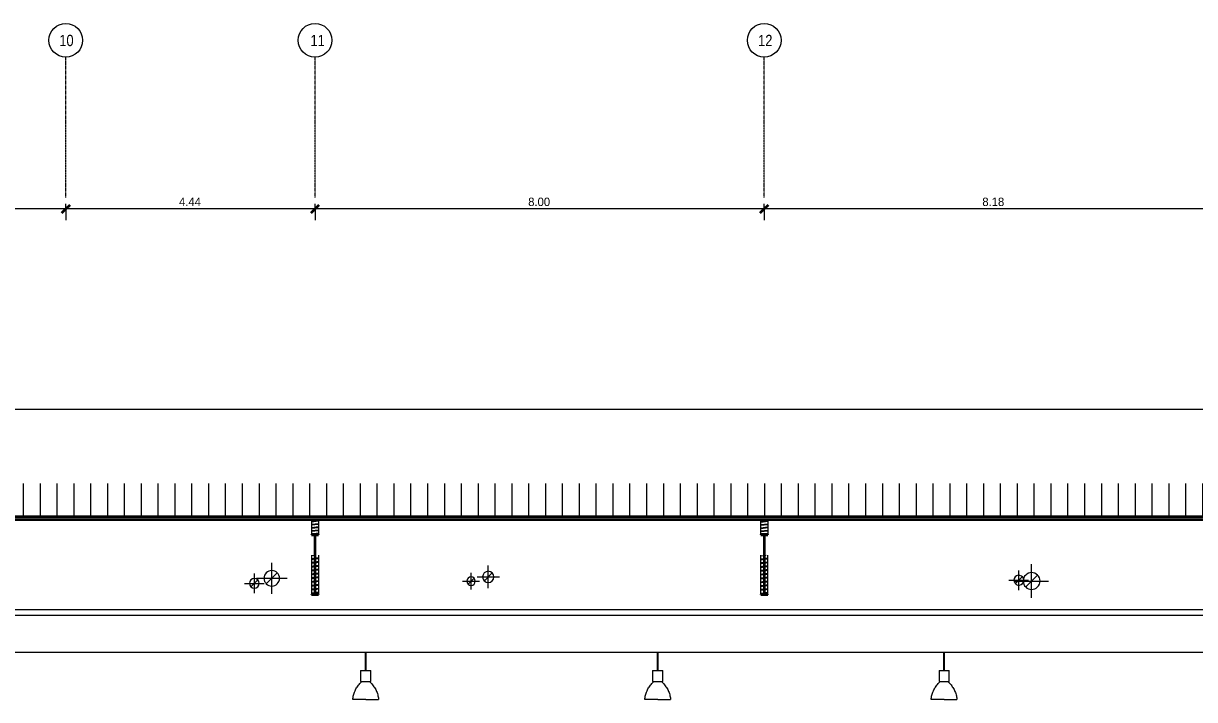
# Model space of a CAD drawing. Header units: centimetres. Extents: x -13467 to 3766, y -437 to 1921.
# Drawn here: x -9491 to -7405, y 718 to 1921 of the extents above; entities that cross this region are included whole.
import ezdxf

# ---------------------------------------------------------------- set-up
doc = ezdxf.new("R2010")
doc.units = ezdxf.units.CM
doc.linetypes.add('Centre', pattern=[3.175, 0.635, -0.475, 1.59, -0.475])
doc.linetypes.add('Grid Line', pattern=[2.2225, 1.27, -0.3175, 0.3175, -0.3175])
for name, color, linetype, lineweight in [('A-ANNO-DIMS', 7, 'Continuous', 9), ('A-ANNO-DIMS-100', 7, 'Continuous', 9), ('A-CLNG', 7, 'Continuous', 9), ('A-FLOR-LEVL', 7, 'Continuous', 9), ('A-ROOF', 7, 'Continuous', 9), ('A-ROOF-PATT', 7, 'Continuous', 35), ('E-CABL-TRAY', 7, 'Continuous', 9), ('E-LITE-EQPM', 7, 'Continuous', 9), ('G-IMPT', 7, 'Continuous', 9), ('M-HVAC-DUCT-CNTR', 7, 'Continuous', 9), ('S-BEAM', 7, 'Continuous', 9), ('S-GRID', 7, 'Continuous', 9), ('S-GRID-IDEN', 7, 'Continuous', 9)]:
    doc.layers.add(name, color=color, linetype=linetype, lineweight=lineweight)
doc.layers.add('M-HVAC-DUCT-ANNO', color=7, linetype='Continuous', lineweight=9, true_color=0x007f00)
doc.styles.add('Century Gothic_1', font='GOTHIC.TTF', dxfattribs={"height": 15})
doc.styles.add('Saira Condensed', font='SairaCondensed-Regular.ttf', dxfattribs={"height": 20})
doc.dimstyles.new('FCA_N_Cotas_E100', dxfattribs={"dimscale": 30.48, "dimtxt": 15.662524, "dimasz": 0.492126, "dimexe": 0.656168, "dimexo": 0.656168, "dimgap": 0.032808, "dimtad": 1, "dimlfac": 0.01, "dimrnd": 0.01, "dimzin": 0, "dimdsep": 46, "dimtxsty": 'Century Gothic_1', "dimblk1": 'OBLIQUE', "dimblk2": 'OBLIQUE', "dimsah": 1, "dimcen": 0.09, "dimdle": 0.656168, "dimazin": 2, "dimtfac": 1, "dimtdec": 4, "dimtix": 1, "dimtmove": 0, "dimatfit": 3, "dimfxl": 1, "dimtvp": 1, "dimtolj": 1, "dimtzin": 0, "dimarcsym": 2})
pattern_1 = [(45, (-5050.647, 712), (-25.14472, 25.14472), []), (45, (-5050.647, 750.1), (-25.14472, 25.14472), [])]
pattern_2 = [(6.427, (-5050.647, 1007.631), (23.884861, 8.3551146), []), (6.427, (-5050.647, 1011.923), (23.884861, 8.3551146), [])]
pattern_3 = [(7.692, (-5050.647, 901.461), (23.342941, 9.944887), []), (7.692, (-5050.647, 906.608), (23.342941, 9.944887), [])]

# ---------------------------------------------------------------- blocks, each defined once
blk = doc.blocks.new('PQ_RVR_EST-01_ZZ_ZZ_MO_T_A_rvt-1-Sección 1-1')
at = {"layer": 'S-BEAM', "true_color": 0xc0c0c0}
h = blk.add_hatch(dxfattribs=at)
h.set_pattern_fill('FP_19', color=9, style=0, pattern_type=2)
h.set_pattern_definition(pattern_2)
h.paths.add_polyline_path([(-8965.1, 1011.4), (-8965.1, 1038.1), (-8977.6, 1038.1), (-8977.6, 1011.4)])
h = blk.add_hatch(dxfattribs=at)
h.set_pattern_fill('FP_19', color=9, style=0, pattern_type=2)
h.set_pattern_definition(pattern_2)
h.paths.add_polyline_path([(-8165.2, 1011.4), (-8165.2, 1038.1), (-8177.7, 1038.1), (-8177.7, 1011.4)])
h = blk.add_hatch(dxfattribs=at)
h.set_pattern_fill('FP_6', color=9, style=0, pattern_type=2)
h.set_pattern_definition(pattern_1)
h.paths.add_polyline_path([(-8977.6, 904.4), (-8965.1, 904.4), (-8965.1, 905), (-8971, 905), (-8971, 1010.8), (-8965.1, 1010.8), (-8965.1, 1011.4), (-8977.6, 1011.4), (-8977.6, 1010.8), (-8971.8, 1010.8), (-8971.8, 905), (-8977.6, 905)])
h = blk.add_hatch(dxfattribs=at)
h.set_pattern_fill('FP_6', color=9, style=0, pattern_type=2)
h.set_pattern_definition(pattern_1)
h.paths.add_polyline_path([(-8177.7, 904.4), (-8165.2, 904.4), (-8165.2, 905), (-8171.1, 905), (-8171.1, 1010.8), (-8165.2, 1010.8), (-8165.2, 1011.4), (-8177.7, 1011.4), (-8177.7, 1010.8), (-8171.8, 1010.8), (-8171.8, 905), (-8177.7, 905)])
h = blk.add_hatch(dxfattribs=at)
h.set_pattern_fill('FP_20', color=9, style=0, pattern_type=2)
h.set_pattern_definition(pattern_3)
h.paths.add_polyline_path([(-8971.8, 905), (-8971.8, 974.6), (-8977.6, 974.6), (-8977.6, 905)])
h = blk.add_hatch(dxfattribs=at)
h.set_pattern_fill('FP_20', color=9, style=0, pattern_type=2)
h.set_pattern_definition(pattern_3)
h.paths.add_polyline_path([(-8971, 905), (-8965.1, 905), (-8965.1, 974.6), (-8971, 974.6), (-8971, 905)])
h = blk.add_hatch(dxfattribs=at)
h.set_pattern_fill('FP_20', color=9, style=0, pattern_type=2)
h.set_pattern_definition(pattern_3)
h.paths.add_polyline_path([(-8177.7, 905), (-8171.8, 905), (-8171.8, 974.6), (-8177.7, 974.6), (-8177.7, 935.4)])
h = blk.add_hatch(dxfattribs=at)
h.set_pattern_fill('FP_20', color=9, style=0, pattern_type=2)
h.set_pattern_definition(pattern_3)
h.paths.add_polyline_path([(-8165.2, 905), (-8165.2, 974.6), (-8171.1, 974.6), (-8171.1, 905)])
at = {"layer": 'S-BEAM'}
for p, q in [((-8977.6, 1038.1), (-8977.6, 1011.4)), ((-8965.1, 1038.1), (-8965.1, 1011.4)), ((-8177.7, 1011.4), (-8177.7, 1038.1)), ((-8165.2, 1038.1), (-8165.2, 1011.4)), ((-8977.6, 974.6), (-8977.6, 905)), ((-8965.1, 974.6), (-8965.1, 905)), ((-8177.7, 905), (-8177.7, 974.6)), ((-8165.2, 905), (-8165.2, 974.6))]:
    blk.add_line(p, q, dxfattribs=at)
at = {"layer": 'S-BEAM', "lineweight": 35}
for p, q in [((-8965.1, 1011.4), (-8977.6, 1011.4)), ((-8977.6, 1011.4), (-8977.6, 1010.8)), ((-8977.6, 1010.8), (-8971.8, 1010.8)), ((-8971.8, 1010.8), (-8971.8, 905)), ((-8971, 905), (-8971, 1010.8)), ((-8971, 1010.8), (-8965.1, 1010.8)), ((-8965.1, 1010.8), (-8965.1, 1011.4)), ((-8165.2, 1011.4), (-8177.7, 1011.4)), ((-8177.7, 1011.4), (-8177.7, 1010.8)), ((-8177.7, 1010.8), (-8171.8, 1010.8)), ((-8171.8, 1010.8), (-8171.8, 905)), ((-8171.1, 905), (-8171.1, 1010.8)), ((-8171.1, 1010.8), (-8165.2, 1010.8)), ((-8165.2, 1010.8), (-8165.2, 1011.4)), ((-8971.8, 905), (-8977.6, 905)), ((-8977.6, 905), (-8977.6, 904.4)), ((-8977.6, 904.4), (-8965.1, 904.4)), ((-8965.1, 905), (-8971, 905)), ((-8965.1, 904.4), (-8965.1, 905)), ((-8171.8, 905), (-8177.7, 905)), ((-8177.7, 905), (-8177.7, 904.4)), ((-8177.7, 904.4), (-8165.2, 904.4)), ((-8165.2, 905), (-8171.1, 905)), ((-8165.2, 904.4), (-8165.2, 905))]:
    blk.add_line(p, q, dxfattribs=at)
blk = doc.blocks.new('LamparaTecho - LamparaTecho_ipt-1627552-Sección 1-1')
at = {"layer": 'G-IMPT'}
for p, q in [((-6326.3, 801.5), (-6326.3, 769.5)), ((-6324.3, 801.5), (-6326.3, 801.5)), ((-6324.3, 769.5), (-6324.3, 801.5)), ((-6334.3, 769.5), (-6334.3, 749.5)), ((-6334.3, 769.5), (-6316.3, 769.5)), ((-6316.3, 749.5), (-6316.3, 769.5)), ((-6334.3, 749.5), (-6316.3, 749.5)), ((-6325.3, 717.5), (-6348.3, 717.5)), ((-6325.3, 717.5), (-6302.3, 717.5))]:
    blk.add_line(p, q, dxfattribs=at)
at = {"layer": 'G-IMPT', "flags": 128}
for points in [[(-6348.3, 717.5), (-6348.1, 719.5), (-6347.8, 721.5), (-6347.4, 723.4), (-6346.9, 725.4), (-6346.4, 727.3), (-6345.8, 729.2), (-6345.1, 731), (-6344.3, 732.9), (-6343.5, 734.7), (-6342.6, 736.4), (-6341.6, 738.2), (-6340.6, 739.8), (-6339.4, 741.5), (-6338.3, 743.1), (-6337, 744.6), (-6335.7, 746.1), (-6334.4, 747.6), (-6332.9, 749), (-6332.3, 749.5)], [(-6318.3, 749.5), (-6316.9, 748.2), (-6315.5, 746.8), (-6314.2, 745.3), (-6312.9, 743.7), (-6311.7, 742.2), (-6310.6, 740.5), (-6309.5, 738.9), (-6308.5, 737.2), (-6307.5, 735.4), (-6306.7, 733.6), (-6305.9, 731.8), (-6305.1, 730), (-6304.5, 728.1), (-6303.9, 726.2), (-6303.4, 724.3), (-6303, 722.3), (-6302.7, 720.4), (-6302.4, 718.4), (-6302.3, 717.5)]]:
    blk.add_lwpolyline(points, dxfattribs=at)
blk = doc.blocks.new('LamparaTecho - Standard-1626701-Sección 1-1')
blk.add_blockref('LamparaTecho - LamparaTecho_ipt-1627552-Sección 1-1', (0, 0))
blk = doc.blocks.new('PQ_RVR_MEP-01_ZZ_ZZ_MO_T_A_rvt-1-Sección 1-1')
at = {"layer": 'E-CABL-TRAY'}
for p, q in [((-6260.9, 877.4), (-11166.5, 877.4)), ((-6260.9, 867.4), (-11166.5, 867.4))]:
    blk.add_line(p, q, dxfattribs=at)
at = {"layer": 'M-HVAC-DUCT-ANNO', "color": 6, "true_color": 0xff00ff}
for p, q in [((-9038.8, 943.1), (-9058.3, 923.7)), ((-8655.9, 943.1), (-8670, 928.9)), ((-7684.8, 939.2), (-7706, 918)), ((-9073.3, 930.6), (-9085.7, 918.2)), ((-8688.3, 933.7), (-8698.9, 923.1)), ((-7712, 936.2), (-7724.4, 923.9))]:
    blk.add_line(p, q, dxfattribs=at)
for centre, radius, start, end in [((-9048.5, 933.4), 13.8, 0, 180), ((-8663, 936), 10, 0, 180), ((-7718.2, 930.1), 8.75, 14.5077, 180), ((-7695.4, 928.6), 15, 0, 180), ((-9079.5, 924.4), 8.75, 0, 180), ((-9079.5, 924.4), 8.75, 180, 360), ((-9048.5, 933.4), 13.8, 180, 360), ((-8693.6, 928.4), 7.5, 0, 180), ((-8693.6, 928.4), 7.5, 180, 0), ((-8663, 936), 10, 180, 360), ((-7718.2, 930.1), 8.75, 180, 338.056), ((-7695.4, 928.6), 15, 180, 360)]:
    blk.add_arc(centre, radius, start, end, dxfattribs=at)
at = {"layer": 'M-HVAC-DUCT-CNTR', "color": 6, "true_color": 0xff00ff}
for p, q in [((-9048.5, 905.9), (-9048.5, 960.9)), ((-9079.5, 906.9), (-9079.5, 941.9)), ((-8693.6, 913.4), (-8693.6, 943.4)), ((-8663, 916), (-8663, 956)), ((-7718.2, 912.6), (-7718.2, 947.6)), ((-7695.4, 898.6), (-7695.4, 958.6)), ((-9097, 924.4), (-9062, 924.4)), ((-9076, 933.4), (-9021, 933.4)), ((-8708.6, 928.4), (-8678.6, 928.4)), ((-8683, 936), (-8643, 936)), ((-7735.7, 930.1), (-7700.7, 930.1)), ((-7725.4, 928.6), (-7665.4, 928.6))]:
    blk.add_line(p, q, dxfattribs=at)
at = {"layer": 'E-LITE-EQPM', "lineweight": 9}
for p in [(-2556, 0), (-2036, 0), (-1526, 0)]:
    blk.add_blockref('LamparaTecho - Standard-1626701-Sección 1-1', p, dxfattribs=at)
blk = doc.blocks.new('Grid - 3mm-1939417-Sección 1-1')
at = {"layer": 'S-GRID-IDEN', "color": 253, "true_color": 0xaaaaaa}
blk.add_circle((-11357.4, 1891.3), 30, dxfattribs=at)
blk = doc.blocks.new('DIMBLOCK2-Sección 1-1')
at = {"layer": 'A-ANNO-DIMS-100', "lineweight": 35}
for p, q in [((-8171.6, 1591), (-8179.1, 1583.5)), ((-8171.6, 1591), (-8164.1, 1598.5)), ((-7354, 1591), (-7361.5, 1583.5)), ((-7354, 1591), (-7346.5, 1598.5))]:
    blk.add_line(p, q, dxfattribs=at)
at = {"layer": 'A-ANNO-DIMS-100'}
for p, q in [((-8171.6, 1591), (-8171.6, 1600.3)), ((-7354, 1591), (-8171.6, 1591)), ((-8171.6, 1591), (-8171.6, 1571)), ((-7354, 1591), (-7354, 1600.3)), ((-7354, 1591), (-7354, 1571))]:
    blk.add_line(p, q, dxfattribs=at)
at = {"layer": 'A-ANNO-DIMS-100', "color": 0, "insert": (-7783.2, 1611.2), "char_height": 15, "width": 48.927, "attachment_point": 1, "line_spacing_factor": 0.984502, "style": 'Century Gothic_1'}
blk.add_mtext('8.18', dxfattribs=at)
blk = doc.blocks.new('_Oblique')
at = {"color": 0, "linetype": 'ByBlock', "lineweight": -2}
blk.add_line((-0.5, -0.5), (0.5, 0.5), dxfattribs=at)
blk = doc.blocks.new('DIMBLOCK3-Sección 1-1')
at = {"layer": 'A-ANNO-DIMS-100', "lineweight": 35}
for p, q in [((-8971.4, 1591), (-8978.9, 1583.5)), ((-8971.4, 1591), (-8963.9, 1598.5)), ((-8171.6, 1591), (-8179.1, 1583.5)), ((-8171.6, 1591), (-8164.1, 1598.5))]:
    blk.add_line(p, q, dxfattribs=at)
at = {"layer": 'A-ANNO-DIMS-100'}
for p, q in [((-8971.4, 1591), (-8971.4, 1600.3)), ((-8171.6, 1591), (-8971.4, 1591)), ((-8971.4, 1591), (-8971.4, 1571)), ((-8171.6, 1591), (-8171.6, 1600.3)), ((-8171.6, 1591), (-8171.6, 1571))]:
    blk.add_line(p, q, dxfattribs=at)
at = {"layer": 'A-ANNO-DIMS-100', "color": 0, "insert": (-8591.9, 1611.2), "char_height": 15, "width": 48.927, "attachment_point": 1, "line_spacing_factor": 0.984502, "style": 'Century Gothic_1'}
blk.add_mtext('8.00', dxfattribs=at)
blk = doc.blocks.new('DIMBLOCK4-Sección 1-1')
at = {"layer": 'A-ANNO-DIMS-100', "lineweight": 35}
for p, q in [((-9415.3, 1591), (-9422.8, 1583.5)), ((-9415.3, 1591), (-9407.8, 1598.5)), ((-8971.4, 1591), (-8978.9, 1583.5)), ((-8971.4, 1591), (-8963.9, 1598.5))]:
    blk.add_line(p, q, dxfattribs=at)
at = {"layer": 'A-ANNO-DIMS-100'}
for p, q in [((-9415.3, 1591), (-9415.3, 1600.3)), ((-8971.4, 1591), (-9415.3, 1591)), ((-9415.3, 1591), (-9415.3, 1571)), ((-8971.4, 1591), (-8971.4, 1600.3)), ((-8971.4, 1591), (-8971.4, 1571))]:
    blk.add_line(p, q, dxfattribs=at)
at = {"layer": 'A-ANNO-DIMS-100', "color": 0, "insert": (-9213.8, 1611.2), "char_height": 15, "width": 48.927, "attachment_point": 1, "line_spacing_factor": 0.984502, "style": 'Century Gothic_1'}
blk.add_mtext('4.44', dxfattribs=at)
blk = doc.blocks.new('DIMBLOCK5-Sección 1-1')
at = {"layer": 'A-ANNO-DIMS-100', "lineweight": 35}
for p, q in [((-9771.4, 1591), (-9778.9, 1583.5)), ((-9771.4, 1591), (-9763.9, 1598.5)), ((-9415.3, 1591), (-9422.8, 1583.5)), ((-9415.3, 1591), (-9407.8, 1598.5))]:
    blk.add_line(p, q, dxfattribs=at)
at = {"layer": 'A-ANNO-DIMS-100'}
for p, q in [((-9771.4, 1591), (-9771.4, 1600.3)), ((-9415.3, 1591), (-9771.4, 1591)), ((-9771.4, 1591), (-9771.4, 1571)), ((-9415.3, 1591), (-9415.3, 1600.3)), ((-9415.3, 1591), (-9415.3, 1571))]:
    blk.add_line(p, q, dxfattribs=at)
at = {"layer": 'A-ANNO-DIMS-100', "color": 0, "insert": (-9613.8, 1611.2), "char_height": 15, "width": 48.927, "attachment_point": 1, "line_spacing_factor": 0.984502, "style": 'Century Gothic_1'}
blk.add_mtext('3.56', dxfattribs=at)

msp = doc.modelspace()

# ---------------------------------------------------------------- hatches: boundary and pattern name
at = {"layer": 'A-ROOF-PATT', "lineweight": 9, "true_color": 0xc0c0c0}
h = msp.add_hatch(dxfattribs=at)
h.set_pattern_fill('FP_1', color=9, style=0, pattern_type=2)
h.set_pattern_definition([(90, (-5050.647, 1038.75), (-30, 2e-15), [])])
h.paths.add_polyline_path([(-8817.79, 1043.125), (-6260.942, 1043.125), (-6260.942, 1102.241), (-12499.395, 1102.241), (-12499.395, 1043.125), (-9257.112, 1043.125)])
at = {"layer": 'A-ROOF-PATT', "lineweight": 9, "true_color": 0x9a9a9a}
msp.add_hatch(color=253, dxfattribs=at).paths.add_polyline_path([(-6260.942, 1038.091), (-6260.942, 1043.125), (-12499.395, 1043.125), (-12499.395, 1038.091), (-6401.519, 1038.091)])

# ---------------------------------------------------------------- linework, layer by layer
at = {"layer": 'A-CLNG', "color": 8, "lineweight": 18, "true_color": 0x808080}
msp.add_line((-6260.942, 801.545), (-11171.543, 801.545), dxfattribs=at)
at = {"layer": 'A-FLOR-LEVL', "color": 253, "linetype": 'Centre', "true_color": 0xaaaaaa}
msp.add_line((-13466.939, 1234.505), (-6213.529, 1234.505), dxfattribs=at)
at = {"layer": 'A-ROOF', "lineweight": 35}
for p, q in [((-6260.942, 1043.125), (-12499.395, 1043.125)), ((-12479.826, 1038.091), (-6260.942, 1038.091))]:
    msp.add_line(p, q, dxfattribs=at)
at = {"layer": 'S-GRID', "color": 253, "linetype": 'Grid Line', "true_color": 0xaaaaaa}
for p, q in [((-9415.334, 1611.334), (-9415.334, 1861.334)), ((-8971.395, 1611.334), (-8971.395, 1861.334)), ((-8171.576, 1611.334), (-8171.576, 1861.334))]:
    msp.add_line(p, q, dxfattribs=at)

# ---------------------------------------------------------------- block references
at = {"lineweight": 5}
for name in ['PQ_RVR_EST-01_ZZ_ZZ_MO_T_A_rvt-1-Sección 1-1', 'PQ_RVR_MEP-01_ZZ_ZZ_MO_T_A_rvt-1-Sección 1-1']:
    msp.add_blockref(name, (0, 0), dxfattribs=at)
at = {"layer": 'S-GRID-IDEN', "color": 253, "true_color": 0xaaaaaa}
for p in [(1942.02, 0), (2385.959, 0), (3185.778, 0)]:
    msp.add_blockref('Grid - 3mm-1939417-Sección 1-1', p, dxfattribs=at)

# ---------------------------------------------------------------- texts
at = {"layer": 'S-GRID-IDEN', "color": 253, "true_color": 0xaaaaaa, "char_height": 20, "attachment_point": 1, "style": 'Saira Condensed'}
for s, insert, width in [('10', (-9426.908, 1901.014), 27.25737), ('11', (-8979.619, 1901.014), 19.2405), ('12', (-8182.45, 1901.014), 25.654)]:
    msp.add_mtext(s, dxfattribs=dict(at, insert=insert, width=width))

# ---------------------------------------------------------------- dimensions: what is measured, and where the dimension line sits
at = {"layer": 'A-ANNO-DIMS'}
for base, p1, p2, override, picture, middle in [((-9771.395, 1590.956), (-9415.334, 1580.349), (-9771.395, 1580.349), {"dimpost": '<>', "dimfxl": 356.060665}, 'DIMBLOCK5-Sección 1-1', (-9593.365, 1599.833)), ((-9415.334, 1590.956), (-8971.395, 1580.349), (-9415.334, 1580.349), {"dimpost": '<>', "dimfxl": 443.939335}, 'DIMBLOCK4-Sección 1-1', (-9193.365, 1599.787)), ((-8971.395, 1590.956), (-8171.576, 1580.349), (-8971.395, 1580.349), {"dimpost": '<>', "dimfxl": 799.818805}, 'DIMBLOCK3-Sección 1-1', (-8571.486, 1599.833)), ((-8171.576, 1590.956), (-7354.036, 1580.349), (-8171.576, 1580.349), {"dimpost": '<>', "dimfxl": 817.540027}, 'DIMBLOCK2-Sección 1-1', (-7762.806, 1599.833))]:
    dim = msp.add_linear_dim(base=base, p1=p1, p2=p2, dimstyle='FCA_N_Cotas_E100', override=override, dxfattribs=at)
    dim.commit()
    dim.dimension.update_dxf_attribs({"geometry": picture, "text_midpoint": middle})

doc.saveas('drawing.dxf')
